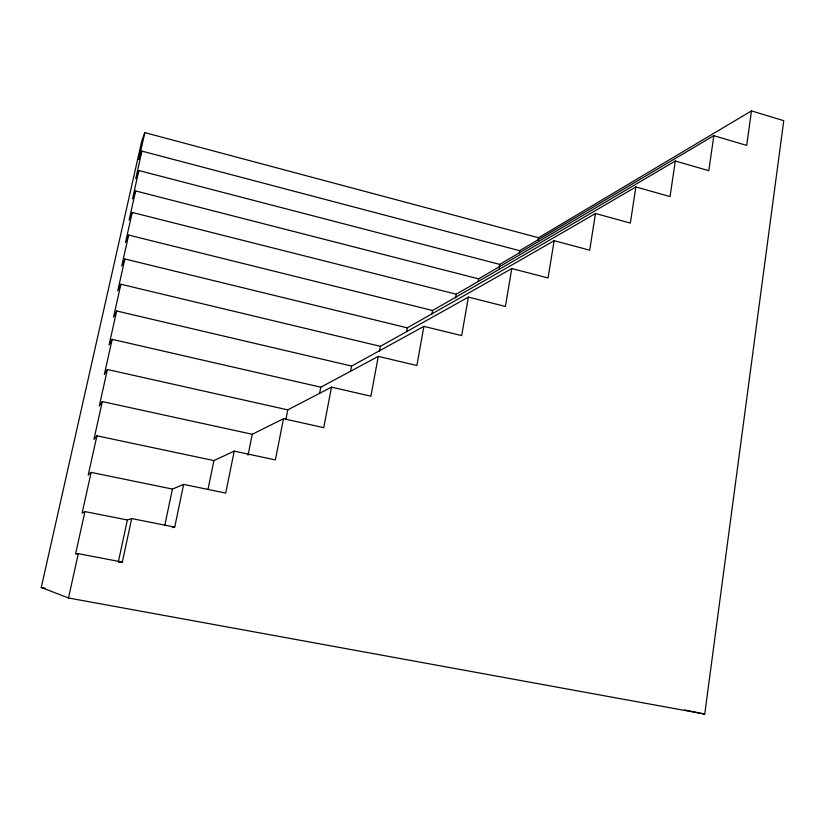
<?xml version="1.0" encoding="UTF-8"?>
<svg xmlns="http://www.w3.org/2000/svg" width="825" height="825" viewBox="0 0 825 825"><rect width="100%" height="100%" fill="white"/><g stroke="black" fill="none" stroke-linecap="round" stroke-linejoin="round"><path stroke-width="1.24" d="M704.736 714.099L783.75 120.687L751.472 110.901L538.529 237.744L144.839 132.629L141.745 141.106L41.25 587.493L68.496 597.991L704.736 714.099L684.544 709.943M751.472 110.901L746.708 145.406L713.821 135.671L519.668 250.697L141.921 151.119L138.817 159.431L144.839 132.629M713.821 135.671L708.819 170.693L675.304 161.009L499.733 264.382L138.847 170.538L135.733 178.654L141.921 151.119M675.304 161.009L670.034 196.577L635.869 186.945L478.634 278.86L135.63 190.946L132.495 198.846L138.847 170.538M635.869 186.945L630.341 223.07L595.495 213.5L456.277 294.205L132.227 212.427L129.092 220.069L135.63 190.946M595.495 213.5L589.689 250.192L554.142 240.694L432.537 310.509L128.648 235.073L125.513 242.406L132.227 212.427M554.142 240.694L548.048 277.973L511.789 268.548L407.282 327.845L124.874 258.978L121.729 265.97L128.648 235.073M538.117 240.271L538.529 237.744M511.789 268.548L505.395 306.446L468.383 297.103L380.356 346.325L120.883 284.243L117.748 290.833L124.874 258.978M519.245 253.182L519.668 250.697M499.104 268.043L499.733 264.382M468.383 297.103L461.68 335.62L423.895 326.36L351.605 366.063L116.655 310.994L113.53 317.13L120.883 284.243M478.201 281.377L478.634 278.86M455.617 297.938L456.277 294.205M423.895 326.36L416.862 365.527L378.283 356.369L320.822 387.193L112.169 339.364L109.065 344.984L116.655 310.994M431.877 314.201L432.537 310.509M406.612 331.516L407.282 327.845M378.283 356.369L370.899 396.196L331.495 387.142L287.791 409.87L107.405 369.507L104.321 374.529L112.169 339.364M379.418 351.388L380.356 346.325M350.656 371.116L351.605 366.063M331.495 387.142L323.751 427.659L283.491 418.718L252.254 434.27L102.331 401.589L99.289 405.931L107.405 369.507M319.605 393.504L320.822 387.193M283.491 418.718L275.375 459.938L234.218 451.12L213.912 460.587L96.927 435.817L93.926 439.364L102.331 401.589M285.863 419.657L287.791 409.87M248.047 455.204L252.254 434.27M234.218 451.12L225.71 493.082L183.635 484.399L172.415 489.07L91.142 472.395L88.213 475.035L96.927 435.817M208.034 489.184L213.912 460.587M172.322 527.608L174.714 527.113L183.635 484.399M164.742 525.587L172.415 489.07M131.68 518.564L127.37 519.987L118.274 562.196L122.327 562.072L131.68 518.564L174.714 527.113M127.37 519.987L84.954 511.582L75.539 554.06L78.293 553.678L122.327 562.072M68.496 597.991L78.293 553.678M91.142 472.395L82.098 513.181L84.954 511.582M41.25 587.493L45.045 588.184"/></g></svg>
